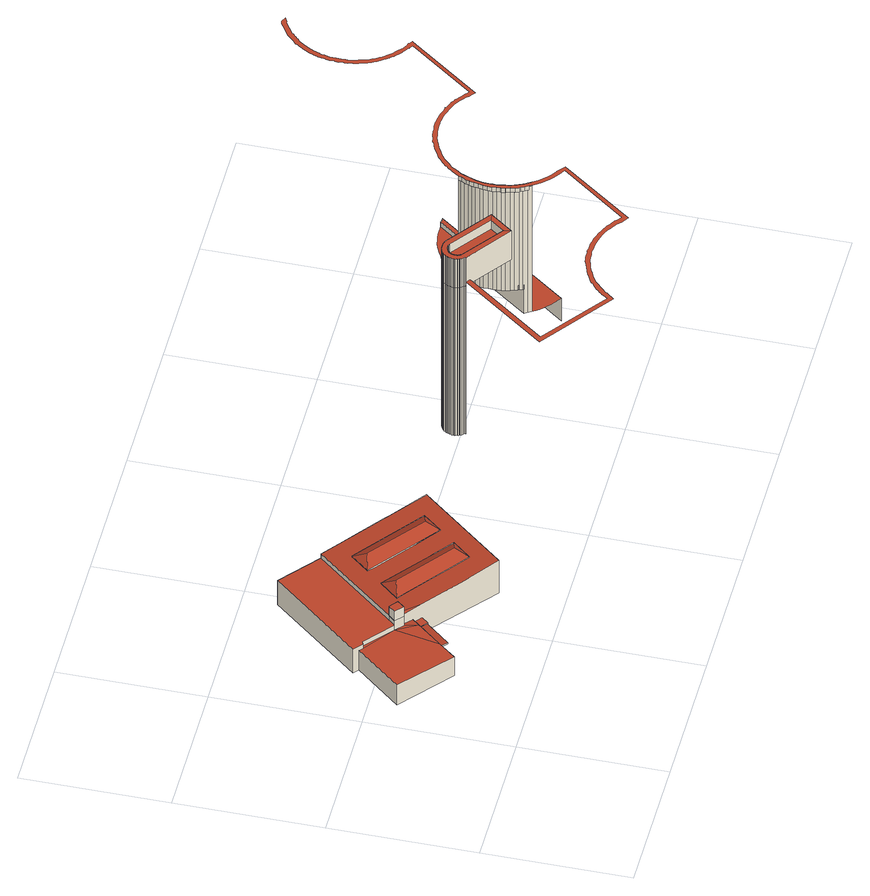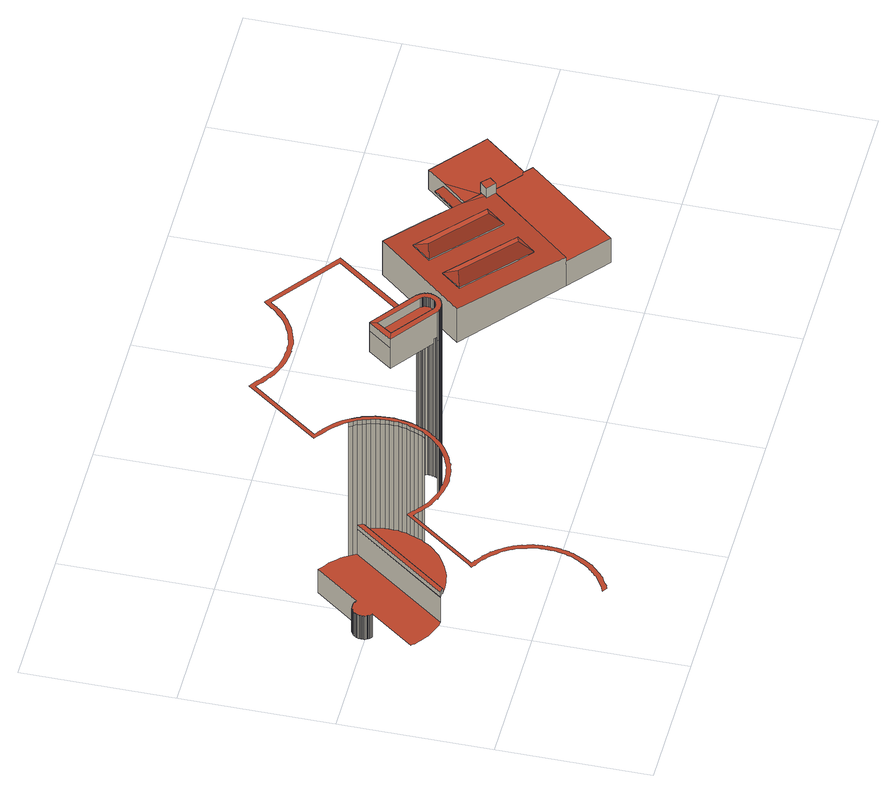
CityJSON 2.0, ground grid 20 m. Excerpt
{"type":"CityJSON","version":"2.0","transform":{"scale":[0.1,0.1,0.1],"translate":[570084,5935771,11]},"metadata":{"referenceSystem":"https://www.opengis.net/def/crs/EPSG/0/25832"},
"CityObjects":{
"building1":{"type":"Building","attributes":{"Grundfläche 2D":"439.550171","Grundhöhe NN":"14.982"},"children":["building1-1","building1-2"],"geometry":[{"type":"Solid","lod":"3","boundaries":[[[[0,1,2]],[[3,4,2,1,5]],[[0,6,5,1]],[[3,5,6]],[[7,8,9]],[[7,10,11,12,13,8]],[[14,13,12]],[[15,16,9,8,13,14]],[[17,18,19,20,21,22,23,24,25,26,27],[28,29,30,31,32,33,34,35,36,37,38,39,40,41,42],[43,44,45,46,47,48,49,50,51,52,53,54]],[[26,55,56,57]],[[57,17,27,26]],[[58,59,60,61,62]],[[63,64,65,66]],[[64,63,67]],[[68,67,69]],[[70,71,72,73,67,68]],[[64,67,73]],[[74,75,76,77,78,79,80]],[[30,0,2,32,31]],[[28,42,6,0,30,29]],[[42,41,6]],[[6,41,40,39]],[[39,38,3,6]],[[36,35,34,33,32,2,4,3,38,37]],[[45,44,7,9]],[[54,53,52,51,12,11,10,7,44,43]],[[51,50,14,12]],[[48,47,46,45,9,16,15,14,50,49]],[[71,70,81,82]],[[72,71,82,83]],[[84,58,62,65,64,73,72,83,85]],[[85,86,87,60,59,58,84]],[[61,60,87,88]],[[25,76,75,26]],[[26,75,74,55]],[[55,74,67,63,56]],[[56,63,66,57]],[[62,61,88,89,19,18,17,57,66,65]],[[20,19,89,90]],[[24,23,22,21,20,90,91,76,25]],[[77,76,91,92]],[[78,77,92,93]],[[68,79,78,93,81,70]],[[79,68,69,80]],[[80,69,67,74]],[[89,88,87,86,85,83,82,81,93,92,91,90]]]],"semantics":{"surfaces":[{"type":"RoofSurface"},{"type":"WallSurface"},{"type":"GroundSurface"}],"values":[[0,0,0,0,0,0,0,0,0,0,0,0,0,0,0,0,0,0,1,1,1,1,1,1,1,1,1,1,1,1,1,1,1,1,1,1,1,1,1,1,1,1,1,1,1,2]]}}]},
"building1-1":{"type":"BuildingInstallation","parents":["building1"],"geometry":[{"type":"MultiSurface","lod":"3","boundaries":[[[94,95,96,97]],[[55,56,95,94]],[[95,56,57,27,98,96]],[[98,26,97,96]],[[26,55,94,97]]],"semantics":{"surfaces":[{"type":"RoofSurface"},{"type":"WallSurface"}],"values":[0,1,1,1,1]}}]},
"building1-2":{"type":"BuildingInstallation","parents":["building1"],"geometry":[{"type":"MultiSurface","lod":"3","boundaries":[[[59,99,100,101]],[[99,58,84,102,100]],[[101,100,102,103]],[[59,101,103,104]],[[99,59,104,84,58]],[[84,104,103,102]]],"semantics":{"surfaces":[{"type":"RoofSurface"},{"type":"WallSurface"},{"type":"OuterCeilingSurface"}],"values":[0,1,1,1,1,2]}}]},
"building2":{"type":"Building","attributes":{"Grundfläche 2D":"3471.027992","Grundhöhe NN":"11.760"},"children":["building2-1","building2-2"],"geometry":[{"type":"MultiSurface","lod":"3","boundaries":[[[105,106,107,108]],[[107,106,109,110]],[[111,112,106,105]],[[106,112,113,109]],[[114,107,110,115]],[[108,107,114,116]],[[117,118,112,111]],[[112,118,119,113]],[[116,114,120,121]],[[120,114,115,122]],[[123,124,118,117]],[[118,124,125,119]],[[121,120,126,127]],[[126,120,122,128]],[[129,130,124,123]],[[124,130,131,125]],[[127,126,132,133]],[[132,126,128,134]],[[135,136,130,129]],[[130,136,137,131]],[[133,132,138,139]],[[138,132,134,140]],[[141,142,136,135]],[[136,142,143,137]],[[144,138,140,145]],[[139,138,144,146]],[[147,148,142,141]],[[142,148,149,143]],[[146,144,150,151]],[[150,144,145,152]],[[153,154,148,147]],[[148,154,155,149]],[[156,150,152,157]],[[158,151,150,156,159]],[[160,161,154,153]],[[154,161,162,155]],[[163,164,161,160]],[[161,164,165,162]],[[166,167,164,163]],[[164,167,168,165]],[[169,170,167,166]],[[167,170,171,168]],[[172,173,170,169]],[[170,173,174,171]],[[175,176,173,172]],[[173,176,177,174]],[[178,179,180,181]],[[179,182,183,180]],[[184,178,181,185]],[[182,186,187,183]],[[188,184,185,189]],[[186,190,191,187]],[[192,188,189,193]],[[190,194,195,191]],[[196,197,176,175]],[[176,197,198,177]],[[194,199,200,195]],[[201,192,193,202]],[[199,203,204,200]],[[205,201,202,206]],[[207,205,206,208]],[[209,210,197,196]],[[197,210,211,198]],[[212,207,208,213]],[[214,212,213,215]],[[216,217,210,209]],[[210,217,218,211]],[[219,214,215,220]],[[221,222,217,216]],[[217,222,223,218]],[[224,219,220,225]],[[226,224,225,227]],[[222,228,229,223]],[[230,228,222,221]],[[231,226,227,232]],[[233,234,228,230]],[[228,234,235,229]],[[236,231,232,237]],[[238,236,237,239]],[[234,240,241,235]],[[242,240,234,233]],[[243,238,239,244]],[[245,246,247,248,249,250,251,252,253,254,255,256,257,258,259,242,233,230,221,216,209,196,175,172,169,166,163,160,153,147,141,135,129,123,117,111,105,108,116,121,127,133,139,146,151,158,260,261,203,199,194,190,186,182,179,178,184,188,192,201,205,207,212,214,219,224,226,231,236,238,243,262,263,264,265,266,267,268,269,270,271,272,273,274,275,276,277]],[[259,278,240,242]],[[240,278,279,241]],[[262,243,244,280]],[[206,202,193,189,185,181,180,183,187,191,195,200,204,281,282,283,284,285,286,287,288,289,290,291,292,293,294,280,244,239,237,232,227,225,220,215,213,208]],[[263,262,280,294]],[[258,295,278,259]],[[278,295,296,279]],[[264,263,294,293]],[[257,297,295,258]],[[295,297,298,296]],[[265,264,293,292]],[[256,299,297,257]],[[297,299,300,298]],[[266,265,292,291]],[[267,266,291,290]],[[255,301,299,256]],[[299,301,302,300]],[[303,304,260,158,159,305,306]],[[254,307,301,255]],[[301,307,308,302]],[[268,267,290,289]],[[269,268,289,288]],[[253,309,307,254]],[[307,309,310,308]],[[270,269,288,287]],[[271,270,287,286]],[[252,311,309,253]],[[309,311,312,310]],[[261,281,204,203]],[[251,313,311,252]],[[311,313,314,312]],[[272,271,286,285]],[[273,272,285,284]],[[250,315,313,251]],[[313,315,316,314]],[[274,273,284,283]],[[315,317,318,316]],[[249,317,315,250]],[[248,319,317,249]],[[317,319,320,318]],[[247,321,319,248]],[[319,321,322,320]],[[246,323,321,247]],[[321,323,324,322]],[[245,325,323,246]],[[323,325,326,324]],[[277,327,325,245]],[[325,327,328,326]],[[327,277,329]],[[275,274,283,282]],[[329,277,276,330,331,332,333]],[[304,303,331,330]],[[334,335,336,337]],[[337,338,339,334]],[[340,339,338,341]],[[342,336,335,343]],[[343,344,345,342]],[[346,340,341,347]],[[348,345,344,349]],[[350,346,347,351]],[[352,350,351,353]],[[354,355,348,349]],[[356,357,352,353,358,359]],[[360,356,359,361]],[[362,363,364,365]],[[362,365,366,367]],[[365,368,369,366]],[[365,364,370,368]],[[371,372,362,367,373,374]],[[371,375,376,377,363,362,372]],[[368,378,379,369]],[[361,380,381,360]],[[368,370,382,378]],[[383,384,385,376,375,371]],[[383,371,374,386]],[[378,387,388,379]],[[385,384,383,389,390,391,392,393]],[[378,382,394,387]],[[390,389,383,386,395,396]],[[387,397,398,388]],[[387,394,399,397]],[[400,401,391,390]],[[380,402,403,381]],[[400,390,396,404]],[[397,405,406,398]],[[397,399,407,405]],[[402,408,409,403]],[[405,410,411,406]],[[405,407,412,410]],[[410,413,414,411]],[[410,412,415,413]],[[408,416,417,409]],[[413,418,419,414]],[[413,415,420,418]],[[417,416,421,422,423,424]],[[418,425,426,419]],[[418,420,427,425]],[[428,423,422,429]],[[425,430,431,426]],[[425,427,432,430]],[[430,433,434,431]],[[435,428,429,436]],[[430,432,437,433]],[[433,438,439,434]],[[433,437,440,438]],[[438,441,442,439]],[[438,440,443,441]],[[444,445,446,447,448,449,450,451,452,453,454,455,456,457,443,440,437,432,427,420,415,412,407,399,394,382,370,364,363,377,376,385,393,458,459,460,461,462,463]],[[464,465,466,467]],[[468,469,470,471,472,473,474,475,476,477,478,479,480,481,482,483,484,485,486,487,488,489,490,491,492,493,494,495,496,497,498,499,500,501,502,503,504,505,506,507,508,509,510,404,396,395,386,374,373,367,366,369,379,388,398,406,411,414,419,426,431,434,439,442,511,512,513,514,515,516,517,518,519,520,521,522,523,524,525,526,527,528,529,530,531,532,533,534,535,536,537,538,539,540,541,542,543,544,545,546,547,548,549,550,551,552,553,554,555,556,557,558,559,560,561,562,563,564,565,566,567,568,569,570,571,572,573,574,575,576,577,578,579,580,581,582,583,584,585,586,587,588,589,590,591,592,593,594,595,596,597,598,599,600,601,602,603,604,605,606,607,608,609,610,611,612,613,614,615,616,617,618,619,620,621,622,623,624,625,626,627,628,629,630,631,632,633,634,635,636,637,638,639,640,641,642,643,644,645,646,647,648,649,650,651,652,653,654,655,656,657,658,659,660,661,662,663,664,665,666,667,668,669,670,671,672,673,674,675,676,677,678,679,680,681,682,683,684,685,686,687,688,689,690,691,692,693,694,695,696,697,698,699,700,701,702,703,704,705,706,707,436,429,422,421,416,408,402,380,361,359,358,353,351,347,341,338,337,336,342,345,348,355,708,709,710,711,712,713,714,715,716,717,718,719,720,721,722,723,724,725,726,727,728,729,730,731,732,733,734,735,736,737,738,739,740,741,742,743,744,745,746,747,748,749,750,751,752,753,754,755,756,757,758,759,760,761,762,763,764,765,766,767,305,159,768]],[[393,392,769,458]],[[770,464,467,771]],[[772,770,771,773]],[[774,772,773,775]],[[776,774,775,777]],[[778,776,777,779]],[[780,778,779,781]],[[782,780,781,783]],[[784,782,783,785]],[[786,784,785,787]],[[788,786,787,789]],[[790,788,789,791]],[[792,790,791,793]],[[794,792,793,795]],[[796,794,795,797]],[[798,799,800,801,802,803,804,805,806,807,808,809,810,811,769,392,391,401,812,813,814,815,816,817,818,819,820,465,464,770,772,774,776,778,780,782,784,786,788,790,792,794,796,821,822,823,824,825,826,827,828,829,830,831,832,833,834,835,836,837,838,839,840,841,842,843,844,845,846,847,848,849,850,851,852]],[[821,796,797,853]],[[822,821,853,854]],[[823,822,854,855]],[[824,823,855,856]],[[825,824,856,857]],[[826,825,857,858]],[[827,826,858,859]],[[828,827,859,860]],[[829,828,860,861]],[[830,829,861,862]],[[831,830,862,863]],[[832,831,863,864]],[[833,832,864,865]],[[834,833,865,866]],[[835,834,866,867]],[[799,798,868,869]],[[836,835,867,870]],[[798,852,871,868]],[[837,836,870,872]],[[838,837,872,873]],[[852,851,874,871]],[[839,838,873,875]],[[851,850,876,874]],[[840,839,875,877]],[[850,849,878,876]],[[841,840,877,879]],[[849,848,880,878]],[[842,841,879,881]],[[848,847,882,880]],[[843,842,881,883]],[[847,846,884,882]],[[844,843,883,885]],[[846,845,886,884]],[[845,844,885,886]]],"semantics":{"surfaces":[{"type":"WallSurface"},{"type":"RoofSurface"}],"values":[0,0,0,0,0,0,0,0,0,0,0,0,0,0,0,0,0,0,0,0,0,0,0,0,0,0,0,0,0,0,0,0,0,0,0,0,0,0,0,0,0,0,0,0,0,0,0,0,0,0,0,0,0,0,0,0,0,0,0,0,0,0,0,0,0,0,0,0,0,0,0,0,0,0,0,0,0,0,0,0,0,0,1,0,0,0,1,0,0,0,0,0,0,0,0,0,0,0,0,0,0,0,0,0,0,0,0,0,0,0,0,0,0,0,0,0,0,0,0,0,0,0,0,0,0,0,0,0,0,0,0,0,0,0,0,0,0,0,0,0,0,0,0,0,0,0,0,0,0,0,0,0,0,0,0,0,0,0,0,0,0,0,0,0,0,0,0,0,0,0,0,0,0,0,0,0,0,0,0,0,0,0,0,0,0,0,0,0,0,0,1,0,1,0,0,0,0,0,0,0,0,0,0,0,0,0,0,0,1,0,0,0,0,0,0,0,0,0,0,0,0,0,0,0,0,0,0,0,0,0,0,0,0,0,0,0,0,0,0,0,0,0,0]}}]},
"building2-1":{"type":"BuildingInstallation","parents":["building2"],"geometry":[{"type":"MultiSurface","lod":"3","boundaries":[[[276,275,261,260]],[[304,330,276,260]],[[261,275,282,281]]],"semantics":{"surfaces":[{"type":"RoofSurface"},{"type":"WallSurface"}],"values":[0,1,1]}}]},
"building2-2":{"type":"BuildingInstallation","parents":["building2"],"geometry":[{"type":"MultiSurface","lod":"3","boundaries":[[[887,375,384,888,889,890,891]],[[376,375,887,377]],[[385,384,375,376]],[[393,888,384,385]],[[393,458,889,888]],[[459,890,889,458]],[[460,891,890,459]],[[887,891,460,377]]],"semantics":{"surfaces":[{"type":"RoofSurface"},{"type":"WallSurface"}],"values":[0,1,1,1,1,1,1,1]}}]}
},
"vertices":[
[188,238,91],[207,243,102],[209,263,91],[298,190,96],[210,263,91],[278,184,105],[277,164,96],[148,190,91],[167,196,102],[170,216,91],[209,140,94],[210,139,94],[237,117,96],[239,137,105],[258,142,96],[232,164,95],[229,166,94],[145,157,90],[192,117,93],[239,79,96],[336,196,96],[291,233,93],[284,239,93],[250,267,91],[234,280,90],[207,303,88],[116,193,89],[125,181,89],[226,206,92],[197,230,90],[188,238,90],[207,260,90],[209,263,90],[210,263,90],[217,257,90],[239,239,91],[266,216,93],[272,211,93],[298,190,95],[277,164,95],[251,186,93],[246,189,93],[246,190,93],[161,180,90],[148,190,90],[170,216,90],[181,207,90],[215,178,92],[229,166,93],[232,164,93],[258,142,95],[237,117,95],[210,139,93],[209,140,93],[203,145,93],[108,184,89],[119,174,89],[121,176,89],[125,156,67],[135,148,67],[137,147,67],[145,157,67],[133,166,67],[119,174,73],[125,156,72],[133,166,72],[121,176,73],[108,184,73],[65,215,74],[69,216,74],[60,219,74],[9,157,74],[78,99,72],[97,123,72],[108,184,81],[116,193,81],[207,303,81],[154,347,81],[53,225,81],[65,215,81],[69,216,81],[60,219,40],[9,157,40],[78,99,40],[125,156,65],[125,156,40],[135,148,40],[137,147,40],[145,157,40],[239,79,40],[336,196,40],[207,303,40],[154,347,40],[53,225,40],
[108,184,105],[119,174,105],[127,184,105],[116,193,105],[127,184,89],
[125,156,68],[97,123,68],[107,114,67],[97,123,65],[107,114,65],[135,148,65],
[542,204,314],[542,204,265],[542,203,265],[542,203,314],[542,204,8],[542,203,8],[542,205,314],[542,205,265],[542,205,8],[543,202,265],[543,202,8],[543,202,314],[541,207,314],[541,207,265],[541,207,8],[543,201,265],[543,201,314],[543,201,8],[541,208,314],[541,208,265],[541,208,8],[544,200,265],[544,200,314],[544,200,8],[541,209,314],[541,209,265],[541,209,8],[544,199,265],[544,199,314],[544,199,8],[541,210,314],[541,210,265],[541,210,8],[545,198,265],[545,198,314],[545,198,8],[541,212,314],[541,212,265],[541,212,8],[546,197,265],[546,197,8],[546,197,314],[542,213,314],[542,213,265],[542,213,8],[547,196,265],[547,196,314],[547,196,8],[542,214,314],[542,214,265],[542,214,8],[547,195,265],[547,195,8],[547,195,314],[547,195,272],[542,215,314],[542,215,265],[542,215,8],[543,217,314],[543,217,265],[543,217,8],[543,218,314],[543,218,265],[543,218,8],[544,219,314],[544,219,265],[544,219,8],[544,220,314],[544,220,265],[544,220,8],[545,221,314],[545,221,265],[545,221,8],[549,206,314],[549,205,314],[549,205,299],[549,206,299],[550,205,314],[550,205,299],[549,207,314],[549,207,299],[550,204,314],[550,204,299],[549,208,314],[549,208,299],[550,203,314],[550,203,299],[549,209,314],[549,209,299],[551,203,314],[551,203,299],[546,222,314],[546,222,265],[546,222,8],[551,202,314],[551,202,299],[549,210,314],[549,210,299],[552,201,314],[552,201,299],[549,211,314],[549,211,299],[549,212,314],[549,212,299],[546,223,314],[546,223,265],[546,223,8],[549,213,314],[549,213,299],[550,214,314],[550,214,299],[547,224,314],[547,224,265],[547,224,8],[550,215,314],[550,215,299],[548,225,314],[548,225,265],[548,225,8],[551,216,314],[551,216,299],[551,217,314],[551,217,299],[549,225,265],[549,225,8],[549,225,314],[552,218,314],[552,218,299],[550,226,314],[550,226,265],[550,226,8],[553,218,314],[553,218,299],[553,219,314],[553,219,299],[551,227,265],[551,227,8],[551,227,314],[554,219,314],[554,219,299],[569,228,314],[568,228,314],[567,228,314],[566,229,314],[565,229,314],[563,229,314],[562,229,314],[561,229,314],[560,229,314],[558,229,314],[557,229,314],[556,229,314],[555,228,314],[554,228,314],[552,227,314],[608,150,314],[607,160,314],[554,220,314],[555,220,314],[556,221,314],[557,221,314],[558,221,314],[559,222,314],[560,222,314],[561,222,314],[562,222,314],[563,222,314],[564,222,314],[565,221,314],[566,221,314],[621,180,314],[632,182,314],[571,227,314],[552,227,265],[552,227,8],[554,220,299],[607,160,299],[621,180,299],[566,221,299],[565,221,299],[564,222,299],[563,222,299],[562,222,299],[561,222,299],[560,222,299],[559,222,299],[558,221,299],[557,221,299],[556,221,299],[555,220,299],[554,228,265],[554,228,8],[555,228,265],[555,228,8],[556,229,265],[556,229,8],[557,229,265],[557,229,8],[608,150,265],[608,150,299],[553,191,272],[553,191,265],[558,229,265],[558,229,8],[560,229,265],[560,229,8],[561,229,265],[561,229,8],[562,229,265],[562,229,8],[563,229,265],[563,229,8],[565,229,265],[565,229,8],[566,229,265],[566,229,8],[567,228,265],[567,228,8],[568,228,265],[568,228,8],[569,228,265],[569,228,8],[571,227,265],[571,227,8],[571,227,272],[632,182,299],[632,182,265],[576,223,265],[576,223,272],[728,180,265],[729,174,265],[729,174,272],[728,180,272],[726,185,272],[726,185,265],[726,186,265],[726,186,272],[731,169,272],[731,169,265],[732,168,265],[732,168,272],[725,191,265],[725,191,272],[734,163,272],[734,163,265],[725,192,265],[725,192,272],[725,197,265],[725,197,272],[737,158,265],[737,158,272],[724,203,265],[725,198,265],[725,198,272],[724,203,272],[724,209,265],[724,209,272],[735,176,265],[735,176,89],[733,181,89],[733,181,265],[733,181,272],[735,176,272],[732,187,265],[732,187,272],[732,187,89],[737,171,265],[736,172,265],[736,172,272],[737,171,272],[737,171,97],[737,171,89],[736,172,89],[731,192,265],[731,192,272],[725,215,272],[725,215,265],[731,192,89],[739,166,265],[739,166,97],[739,166,89],[739,166,272],[730,198,265],[730,198,272],[739,165,265],[742,161,265],[742,161,47],[739,165,47],[739,165,89],[730,198,89],[739,165,272],[742,161,272],[730,203,265],[730,203,272],[730,203,89],[745,156,265],[745,156,47],[726,221,272],[726,221,265],[745,156,272],[730,209,265],[730,209,272],[730,209,89],[727,227,272],[727,227,265],[730,215,265],[730,215,272],[730,215,89],[731,220,265],[731,220,272],[731,220,89],[728,233,272],[728,233,265],[732,226,265],[732,226,272],[732,226,89],[729,233,272],[730,238,272],[730,238,265],[729,233,265],[734,231,265],[734,231,272],[734,231,89],[733,244,265],[733,244,272],[736,236,265],[736,236,272],[736,236,89],[738,242,265],[738,242,272],[735,249,265],[735,249,272],[738,242,89],[740,247,265],[740,247,272],[740,247,89],[743,251,265],[743,251,272],[743,251,89],[806,293,89],[801,292,89],[796,291,89],[790,289,89],[785,287,89],[780,285,89],[775,282,89],[770,279,89],[765,276,89],[761,273,89],[757,269,89],[753,265,89],[749,261,89],[746,256,89],[834,293,89],[829,293,89],[827,294,89],[823,294,89],[818,294,89],[812,294,89],[821,184,47],[777,125,47],[777,125,8],[821,184,8],[559,6,272],[568,17,272],[569,19,272],[573,23,272],[577,27,272],[581,31,272],[585,35,272],[590,38,272],[595,41,272],[600,43,272],[605,46,272],[610,48,272],[615,49,272],[621,51,272],[626,52,272],[632,52,272],[637,53,272],[643,52,272],[649,52,272],[654,51,272],[660,50,272],[665,49,272],[670,47,272],[676,45,272],[681,42,272],[685,39,272],[686,39,272],[690,36,272],[695,33,272],[699,29,272],[709,22,272],[782,121,272],[778,124,272],[777,125,272],[772,129,272],[771,130,272],[770,130,272],[768,132,272],[763,135,272],[759,139,272],[755,143,272],[751,147,272],[748,151,272],[746,256,272],[749,261,272],[753,265,272],[757,269,272],[761,273,272],[765,276,272],[770,279,272],[775,282,272],[780,285,272],[785,287,272],[790,289,272],[796,291,272],[801,292,272],[806,293,272],[812,294,272],[818,294,272],[823,294,272],[827,294,272],[829,293,272],[834,293,272],[840,292,272],[845,290,272],[851,288,272],[856,286,272],[861,284,272],[866,281,272],[870,278,272],[875,274,272],[878,272,272],[879,271,272],[880,269,272],[885,266,272],[888,263,272],[958,357,272],[962,362,272],[958,365,272],[957,366,272],[952,368,272],[951,369,272],[947,371,272],[943,375,272],[939,378,272],[935,382,272],[931,387,272],[927,391,272],[924,395,272],[924,396,272],[921,400,272],[919,405,272],[916,410,272],[916,411,272],[914,416,272],[913,421,272],[911,426,272],[911,427,272],[910,432,272],[910,437,272],[910,438,272],[910,443,272],[910,449,272],[910,454,272],[910,455,272],[911,460,272],[912,465,272],[912,466,272],[913,471,272],[914,471,272],[915,476,272],[917,481,272],[918,482,272],[920,486,272],[923,491,272],[926,496,272],[929,500,272],[929,501,272],[933,504,272],[933,505,272],[937,508,272],[937,509,272],[941,512,272],[941,513,272],[945,516,272],[946,516,272],[950,519,272],[955,522,272],[959,525,272],[960,525,272],[965,527,272],[967,528,272],[960,532,272],[957,531,272],[956,531,272],[952,528,272],[947,525,272],[942,522,272],[941,521,272],[937,518,272],[936,517,272],[933,514,272],[932,513,272],[928,509,272],[924,505,272],[924,504,272],[921,500,272],[920,499,272],[918,495,272],[917,494,272],[915,490,272],[912,484,272],[910,479,272],[909,478,272],[908,473,272],[907,472,272],[906,467,272],[906,466,272],[905,462,272],[905,461,272],[904,456,272],[904,455,272],[904,450,272],[904,449,272],[903,444,272],[904,443,272],[904,438,272],[904,437,272],[904,432,272],[905,431,272],[905,426,272],[907,420,272],[907,419,272],[909,414,272],[909,413,272],[911,408,272],[913,403,272],[916,398,272],[916,397,272],[919,393,272],[923,388,272],[923,387,272],[926,383,272],[927,383,272],[930,378,272],[931,378,272],[935,374,272],[939,370,272],[940,370,272],[944,367,272],[949,364,272],[949,363,272],[950,363,272],[953,361,272],[954,360,272],[888,271,272],[885,273,272],[883,275,272],[878,279,272],[874,282,272],[873,282,272],[869,286,272],[868,286,272],[864,289,272],[863,289,272],[858,291,272],[853,293,272],[853,294,272],[852,294,272],[847,295,272],[841,297,272],[836,298,272],[835,298,272],[830,299,272],[829,299,272],[824,300,272],[823,300,272],[818,300,272],[817,300,272],[812,299,272],[811,299,272],[806,299,272],[800,298,272],[794,296,272],[788,295,272],[788,294,272],[783,292,272],[777,290,272],[772,287,272],[767,284,272],[762,281,272],[758,277,272],[757,277,272],[753,273,272],[749,269,272],[749,268,272],[745,264,272],[742,259,272],[741,259,272],[738,254,272],[740,153,272],[743,148,272],[747,143,272],[751,139,272],[755,135,272],[760,131,272],[764,127,272],[765,127,272],[768,125,272],[774,121,272],[775,120,272],[708,30,272],[702,35,272],[699,38,272],[698,38,272],[694,41,272],[693,41,272],[689,44,272],[688,45,272],[684,47,272],[683,48,272],[678,50,272],[673,52,272],[672,52,272],[667,54,272],[661,56,272],[655,57,272],[650,58,272],[649,58,272],[644,58,272],[643,58,272],[638,59,272],[637,59,272],[637,58,272],[632,58,272],[631,58,272],[626,58,272],[625,58,272],[620,57,272],[619,57,272],[614,55,272],[608,53,272],[603,51,272],[602,51,272],[597,49,272],[592,46,272],[587,43,272],[586,43,272],[582,40,272],[582,39,272],[577,36,272],[573,32,272],[572,32,272],[569,28,272],[568,27,272],[565,23,272],[564,23,272],[563,20,272],[558,14,272],[470,80,272],[461,79,272],[834,293,47],[822,183,47],[822,183,8],[823,183,47],[823,183,8],[823,182,47],[823,182,8],[824,182,47],[824,182,8],[825,181,47],[825,181,8],[826,181,47],[826,181,8],[827,181,47],[827,181,8],[828,181,47],[828,181,8],[829,181,47],[829,181,8],[830,181,47],[830,181,8],[831,181,47],[831,181,8],[832,181,47],[832,181,8],[833,181,47],[833,181,8],[834,181,47],[834,181,8],[840,208,47],[839,208,47],[883,267,47],[880,269,47],[879,271,47],[878,272,47],[875,274,47],[870,278,47],[866,281,47],[861,284,47],[856,286,47],[851,288,47],[845,290,47],[840,292,47],[748,151,47],[751,147,47],[755,143,47],[759,139,47],[763,135,47],[768,132,47],[770,130,47],[771,130,47],[772,129,47],[835,181,47],[836,182,47],[837,182,47],[837,183,47],[838,183,47],[839,184,47],[840,184,47],[841,185,47],[842,186,47],[842,187,47],[843,188,47],[843,189,47],[844,189,47],[844,190,47],[845,191,47],[845,192,47],[845,193,47],[845,194,47],[845,195,47],[845,196,47],[845,197,47],[845,198,47],[845,199,47],[845,200,47],[845,201,47],[844,202,47],[844,203,47],[843,203,47],[843,204,47],[842,205,47],[842,206,47],[841,207,47],[835,181,8],[836,182,8],[837,182,8],[837,183,8],[838,183,8],[839,184,8],[840,184,8],[841,185,8],[842,186,8],[842,187,8],[843,188,8],[843,189,8],[844,189,8],[844,190,8],[845,191,8],[840,208,8],[839,208,8],[845,192,8],[841,207,8],[845,193,8],[845,194,8],[842,206,8],[845,195,8],[842,205,8],[845,196,8],[843,204,8],[845,197,8],[843,203,8],[845,198,8],[844,203,8],[845,199,8],[844,202,8],[845,200,8],[845,201,8],
[736,172,97],[739,165,97],[834,293,97],[829,293,97],[827,294,97]
]}
